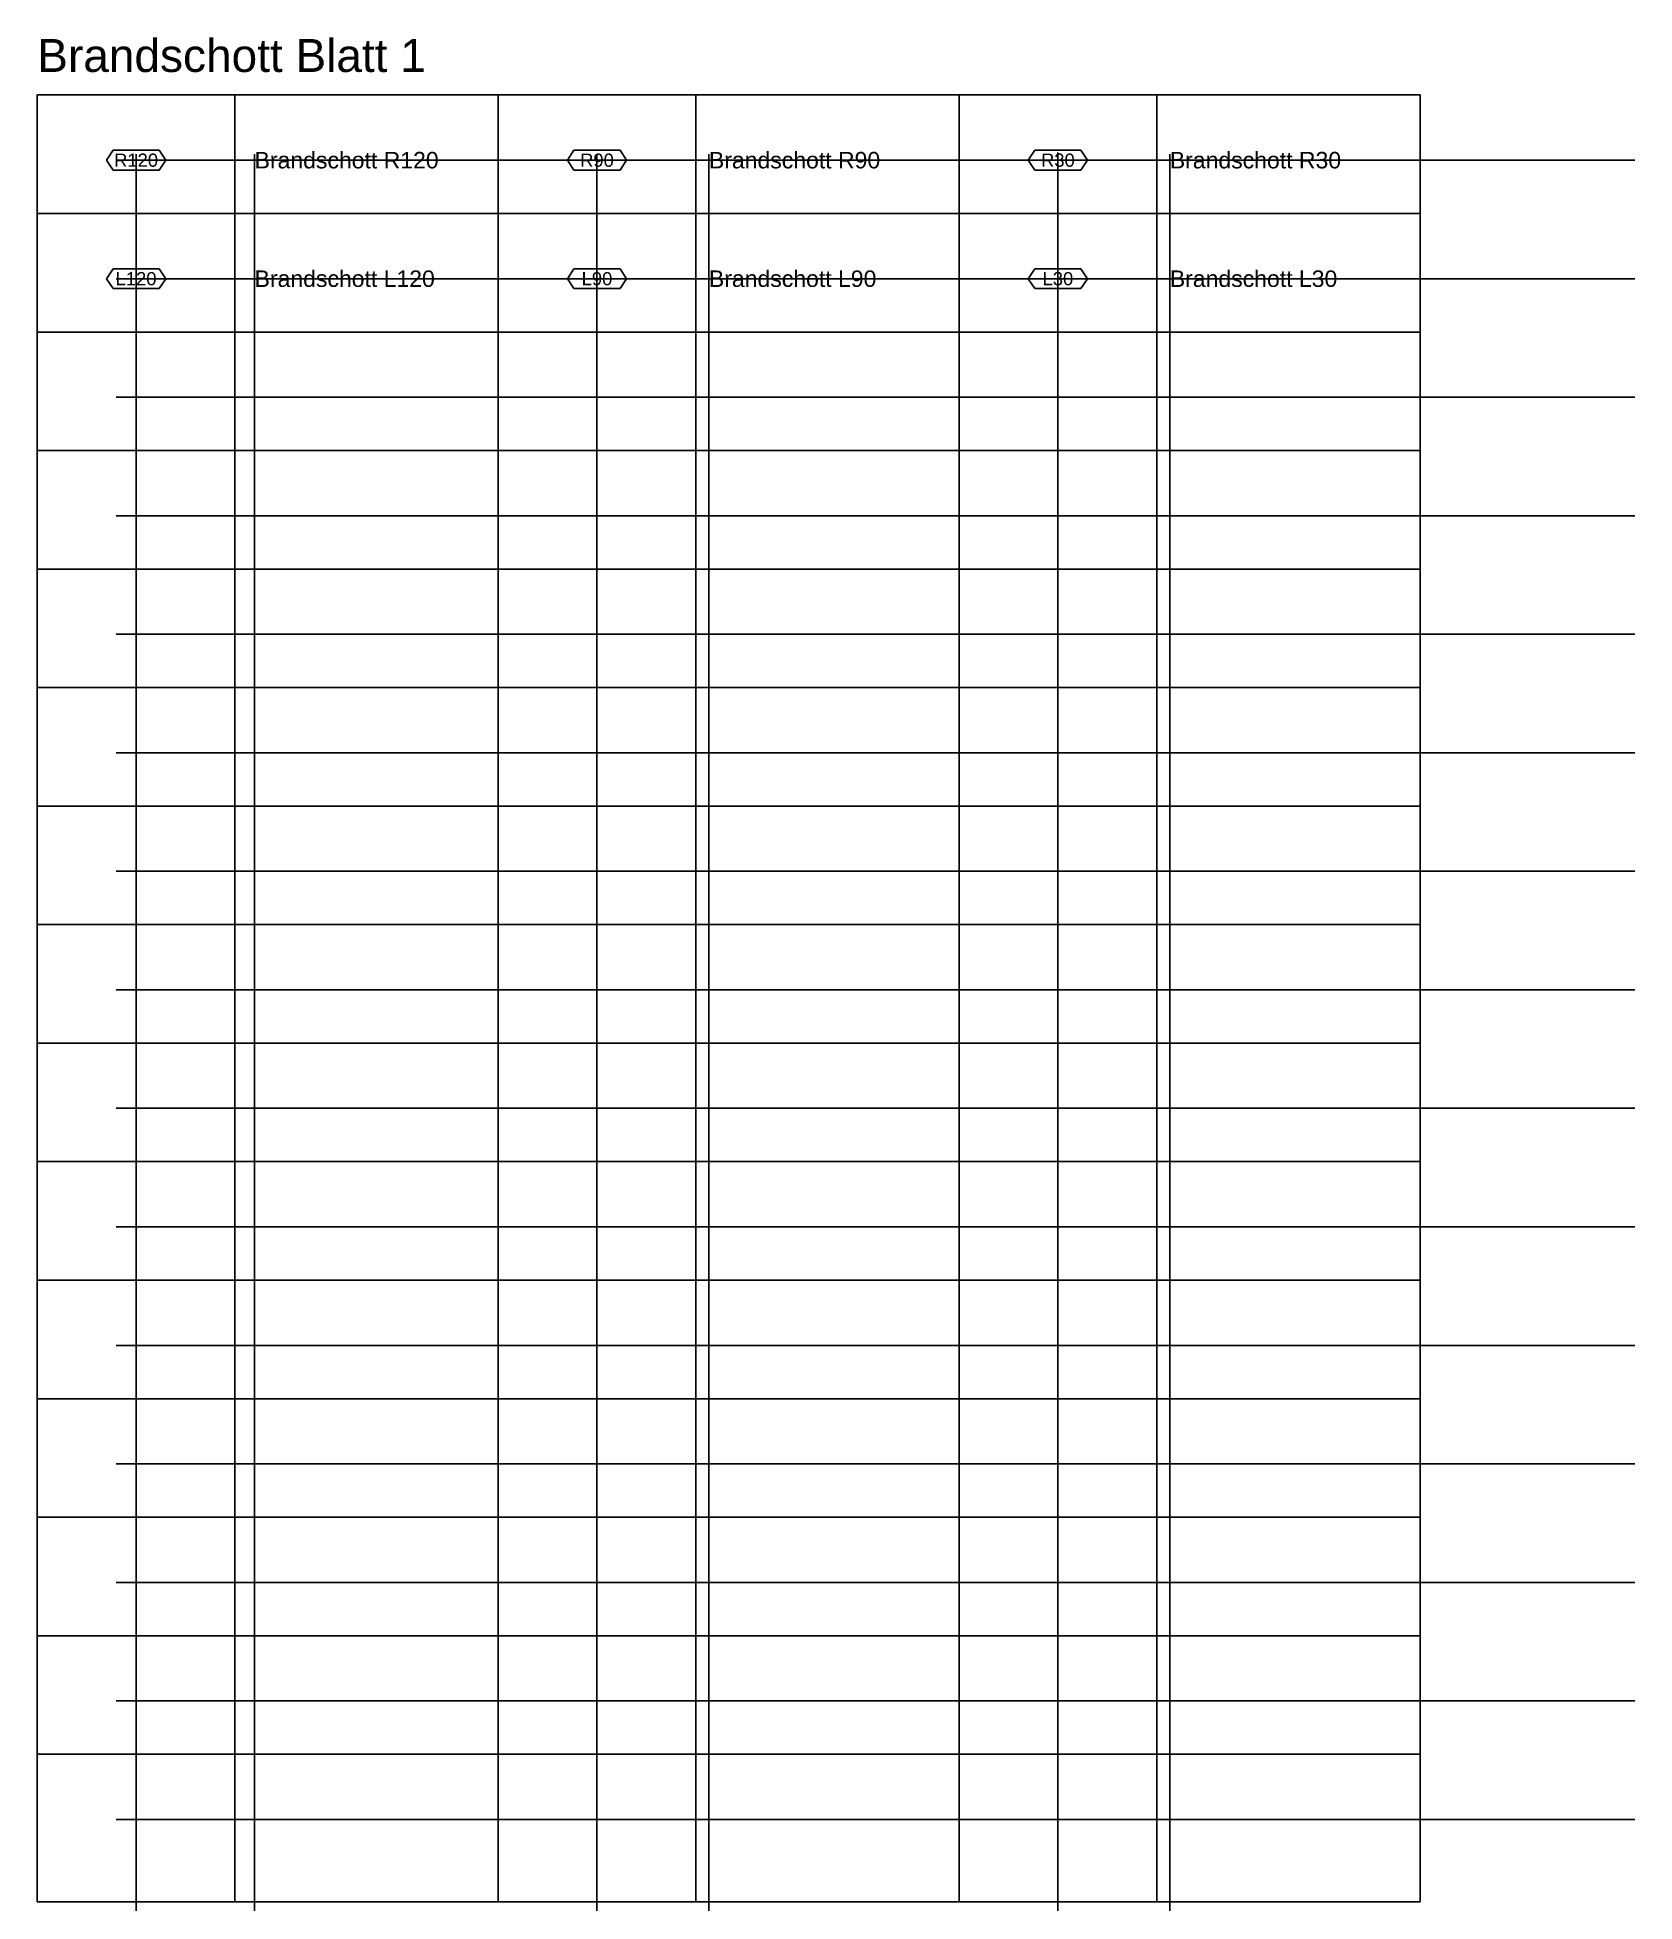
# Model space of a CAD drawing. Header units: millimetres. Extents: x 5800 to 17930, y 330 to 14488.
import ezdxf
from ezdxf.enums import TextEntityAlignment as Align

# ---------------------------------------------------------------- set-up
doc = ezdxf.new("R2010")
doc.units = ezdxf.units.MM
doc.layers.add('Z_Format', color=7, linetype='Continuous', plot=False)
doc.styles.get("Standard").update_dxf_attribs({"font": 'arial.ttf'})

# ---------------------------------------------------------------- blocks, each defined once
blk = doc.blocks.new('Brandschott R120')
for p, q in [((-224.999985, 0), (-174.999985, 74.999992)), ((-224.999985, 0), (-174.999985, -74.999992)), ((224.999985, 0), (174.999985, 74.999992)), ((224.999985, 0), (174.999985, -74.999992))]:
    blk.add_line(p, q)
at = {"color": 7, "linetype": 'Continuous', "lineweight": -3}
for p, q in [((-174.999985, 74.999992), (174.999985, 74.999992)), ((174.999985, -74.999992), (-174.999985, -74.999992))]:
    blk.add_line(p, q, dxfattribs=at)
blk.add_text('R120', height=100).set_placement((0, 0), align=Align.MIDDLE_CENTER)
blk = doc.blocks.new('Brandschott R90')
for p, q in [((-224.999985, 0), (-174.999985, 74.999992)), ((-224.999985, 0), (-174.999985, -74.999992)), ((224.999985, 0), (174.999985, 74.999992)), ((224.999985, 0), (174.999985, -74.999992))]:
    blk.add_line(p, q)
at = {"color": 7, "linetype": 'Continuous', "lineweight": -3}
for p, q in [((-174.999985, 74.999992), (174.999985, 74.999992)), ((174.999985, -74.999992), (-174.999985, -74.999992))]:
    blk.add_line(p, q, dxfattribs=at)
blk.add_text('R90', height=100).set_placement((0, 0), align=Align.MIDDLE_CENTER)
blk = doc.blocks.new('Brandschott R30')
for p, q in [((-224.999985, 0), (-174.999985, 74.999992)), ((-224.999985, 0), (-174.999985, -74.999992)), ((224.999985, 0), (174.999985, 74.999992)), ((224.999985, 0), (174.999985, -74.999992))]:
    blk.add_line(p, q)
at = {"color": 7, "linetype": 'Continuous', "lineweight": -3}
for p, q in [((-174.999985, 74.999992), (174.999985, 74.999992)), ((174.999985, -74.999992), (-174.999985, -74.999992))]:
    blk.add_line(p, q, dxfattribs=at)
blk.add_text('R30', height=100).set_placement((0, 0), align=Align.MIDDLE_CENTER)
blk = doc.blocks.new('Brandschott L120')
for p, q in [((-224.999985, 0), (-174.999985, 74.999992)), ((-224.999985, 0), (-174.999985, -74.999992)), ((224.999985, 0), (174.999985, 74.999992)), ((224.999985, 0), (174.999985, -74.999992))]:
    blk.add_line(p, q)
at = {"color": 7, "linetype": 'Continuous', "lineweight": -3}
for p, q in [((-174.999985, 74.999992), (174.999985, 74.999992)), ((174.999985, -74.999992), (-174.999985, -74.999992))]:
    blk.add_line(p, q, dxfattribs=at)
blk.add_text('L120', height=100).set_placement((0, 0), align=Align.MIDDLE_CENTER)
blk = doc.blocks.new('Brandschott L90')
for p, q in [((-224.999985, 0), (-174.999985, 74.999992)), ((-224.999985, 0), (-174.999985, -74.999992)), ((224.999985, 0), (174.999985, 74.999992)), ((224.999985, 0), (174.999985, -74.999992))]:
    blk.add_line(p, q)
at = {"color": 7, "linetype": 'Continuous', "lineweight": -3}
for p, q in [((-174.999985, 74.999992), (174.999985, 74.999992)), ((174.999985, -74.999992), (-174.999985, -74.999992))]:
    blk.add_line(p, q, dxfattribs=at)
blk.add_text('L90', height=100).set_placement((0, 0), align=Align.MIDDLE_CENTER)
blk = doc.blocks.new('Brandschott L30')
for p, q in [((-224.999985, 0), (-174.999985, 74.999992)), ((-224.999985, 0), (-174.999985, -74.999992)), ((224.999985, 0), (174.999985, 74.999992)), ((224.999985, 0), (174.999985, -74.999992))]:
    blk.add_line(p, q)
at = {"color": 7, "linetype": 'Continuous', "lineweight": -3}
for p, q in [((-174.999985, 74.999992), (174.999985, 74.999992)), ((174.999985, -74.999992), (-174.999985, -74.999992))]:
    blk.add_line(p, q, dxfattribs=at)
blk.add_text('L30', height=100).set_placement((0, 0), align=Align.MIDDLE_CENTER)

msp = doc.modelspace()

# ---------------------------------------------------------------- linework, layer by layer
for p, q in [((7300, 14050), (7300, 330)), ((10800, 14050), (10800, 330)), ((14300, 14050), (14300, 330))]:
    msp.add_line(p, q)
for points in [[(5800, 14050), (5800, 330), (16300, 330), (16300, 14050), (5800, 14050)], [(9300, 14050), (9300, 330)], [(12800, 14050), (12800, 330)], [(5800, 13150), (16300, 13150)], [(5800, 12250), (16300, 12250)], [(5800, 11350), (16300, 11350)], [(5800, 10450), (16300, 10450)], [(5800, 9550), (16300, 9550)], [(5800, 8650), (16300, 8650)], [(5800, 7750), (16300, 7750)], [(5800, 6850), (16300, 6850)], [(5800, 5950), (16300, 5950)], [(5800, 5050), (16300, 5050)], [(5800, 4150), (16300, 4150)], [(5800, 3250), (16300, 3250)], [(5800, 2350), (16300, 2350)], [(5800, 1450), (16300, 1450)]]:
    msp.add_lwpolyline(points)
at = {"layer": 'Z_Format', "color": 3}
for p, q in [((6400.000015, 13554.999992), (17930, 13554.999992)), ((6400.000015, 12654.999992), (17930, 12654.999992)), ((6400.000015, 11754.999992), (17930, 11754.999992)), ((6400.000015, 10854.999992), (17930, 10854.999992)), ((6400.000015, 9954.999992), (17930, 9954.999992)), ((6400.000015, 9054.999992), (17930, 9054.999992)), ((6400.000015, 8154.999992), (17930, 8154.999992)), ((6400.000015, 7254.999992), (17930, 7254.999992)), ((6400.000015, 6354.999992), (17930, 6354.999992)), ((6400.000015, 5454.999992), (17930, 5454.999992)), ((6400.000015, 4554.999992), (17930, 4554.999992)), ((6400.000015, 3654.999992), (17930, 3654.999992)), ((6400.000015, 2754.999992), (17930, 2754.999992)), ((6400.000015, 1854.999992), (17930, 1854.999992)), ((6400.000015, 954.999992), (17930, 954.999992))]:
    msp.add_line(p, q, dxfattribs=at)
for p in [(6550, 13600), (10050, 13600), (13550, 13612.5)]:
    msp.add_ray(p, (0, -1), dxfattribs=at)
at = {"layer": 'Z_Format', "color": 1}
for p in [(7450, 13600), (10900, 13600), (14400, 13600)]:
    msp.add_ray(p, (0, -1), dxfattribs=at)

# ---------------------------------------------------------------- block references
for name, p in [('Brandschott R120', (6550, 13554.999992)), ('Brandschott R90', (10050, 13554.999992)), ('Brandschott R30', (13550, 13554.999992)), ('Brandschott L120', (6550, 12654.999992)), ('Brandschott L90', (10050, 12654.999992)), ('Brandschott L30', (13550, 12654.999992))]:
    msp.add_blockref(name, p)

# ---------------------------------------------------------------- texts
at = {"color": 7}
for s, p in [('Brandschott R120', (7450, 13554.999992)), ('Brandschott R90', (10900, 13554.999992)), ('Brandschott R30', (14400, 13554.999992)), ('Brandschott L120', (7450, 12654.999992)), ('Brandschott L90', (10900, 12654.999992)), ('Brandschott L30', (14400, 12654.999992))]:
    msp.add_text(s, height=125, dxfattribs=at).set_placement(p, align=Align.MIDDLE_LEFT)
at = {"insert": (5800, 14348.027924), "char_height": 250, "attachment_point": 4}
msp.add_mtext_dynamic_manual_height_columns('Brandschott Blatt 1', width=4100.86598358, gutter_width=12.5, heights=[0], dxfattribs=at)

doc.saveas('drawing.dxf')
